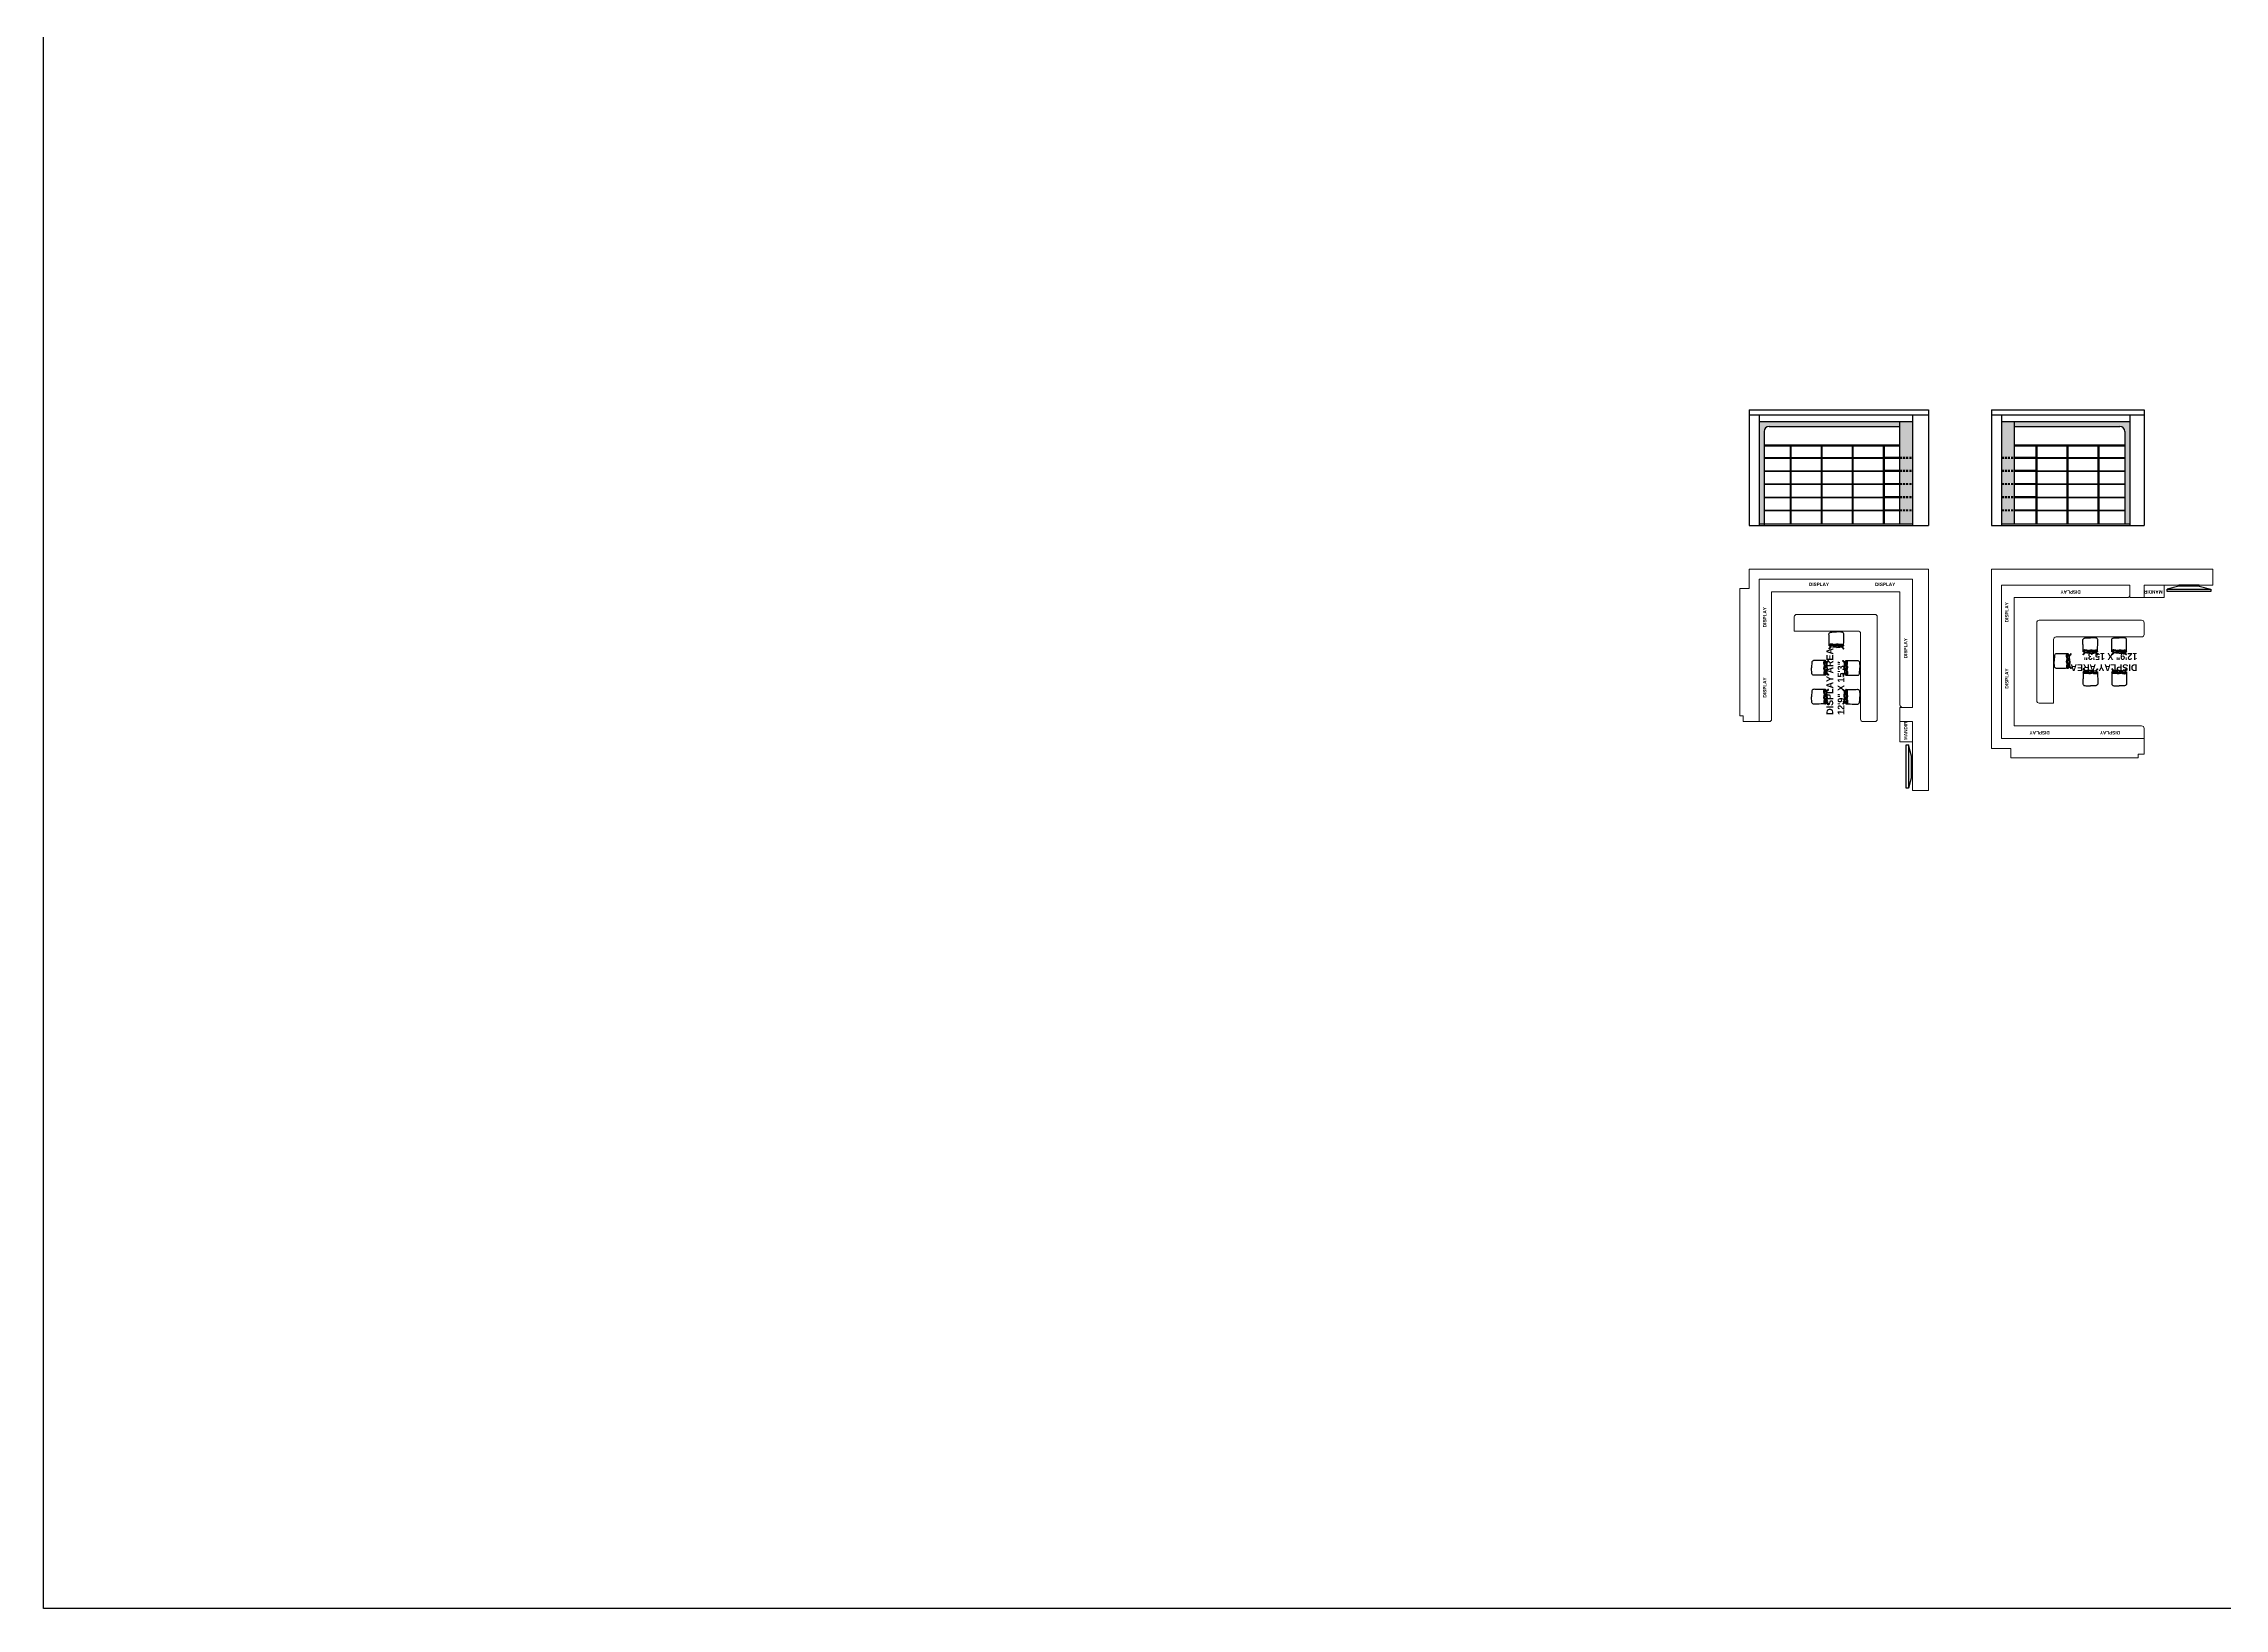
# Model space of a CAD drawing. Header units: inches. Extents: x -4677 to 18437, y -5264 to 2453.
# Drawn here: x 6058 to 8660, y -5264 to -3397 of the extents above; entities that cross this region are included whole.
import ezdxf

# ---------------------------------------------------------------- set-up
doc = ezdxf.new("R2010")
doc.units = ezdxf.units.IN
doc.linetypes.add('DASHED2', pattern=[0.375, 0.25, -0.125])
doc.layers.add('IEL-HATCH-002', color=7, linetype='Continuous')
doc.layers.add('line_cad-block.com', color=250, linetype='Continuous')
doc.styles.add('HEMI', font='stylu.ttf')

# ---------------------------------------------------------------- blocks, each defined once
blk = doc.blocks.new('erh')
at = {"ltscale": 7}
for p, q in [((3599.4, 764.2), (3585.8, 760.7)), ((3624, 764.2), (3637.6, 760.7))]:
    blk.add_line(p, q, dxfattribs=at)
for p, q in [((3624, 765.5), (3599.4, 765.5)), ((3599.4, 765.5), (3599.4, 764.2)), ((3624, 764.2), (3599.4, 764.2)), ((3624, 764.2), (3624, 765.5))]:
    blk.add_line(p, q)
blk.add_lwpolyline([(3585.8, 760.7), (3637.6, 760.7), (3637.6, 758), (3585.8, 758)], close=True, dxfattribs=at)
blk = doc.blocks.new('LEADCHAIR Executive 2014')
at = {"layer": 'line_cad-block.com', "color": 252, "true_color": 0x939598}
for points in [[(-256, 130), (-260, 128), (-262, 121), (-263, 116), (-265, 102), (-267, 55), (-267, -5), (-269, -78), (-270, -119), (-270, -168), (-270, -225), (-272, -265), (-270, -285), (-263, -303), (-251, -320), (-234, -334), (-217, -342), (-199, -346), (-170, -348), (-146, -350), (-73, -353), (0, -354)], [(-239, 254), (-241, 256), (-243, 261), (-246, 264), (-249, 267), (-253, 268), (-257, 268), (-260, 267), (-264, 264), (-266, 261), (-267, 257), (-267, 253), (-266, 250), (-264, 246), (-260, 244), (-254, 240)], [(-265, 159), (-265, 159), (-266, 159), (-266, 150), (-266, 142), (-266, 139), (-266, 104)], [(-263, 146), (-264, 146), (-264, 146), (-265, 145), (-265, 144), (-266, 131)], [(-186, 201), (-248, 262), (-251, 265), (-253, 265), (-256, 265), (-259, 265), (-262, 262), (-264, 260), (-265, 257), (-264, 254), (-264, 251), (-262, 249), (-241, 227), (-211, 196)], [(0, 214), (-64, 213), (-127, 208), (-190, 201), (-202, 199), (-211, 196), (-219, 194), (-223, 191), (-227, 184), (-247, 135), (-249, 131), (-251, 130), (-253, 131), (-255, 136), (-259, 147), (-262, 153), (-265, 159)], [(-234, 166), (-245, 164), (-252, 163), (-265, 159)], [(0, 210), (-63, 207), (-126, 203), (-190, 196), (-196, 195), (-204, 193), (-210, 192), (-216, 190), (-220, 188), (-223, 184), (-226, 176), (-245, 133), (-251, 124), (-253, 125), (-263, 146)], [(-98, 152), (-96, 152), (-93, 152), (-92, 152), (-93, 147), (-93, 143), (-94, 138), (-94, 134), (-95, 129), (-96, 124), (-96, 123), (-102, 120), (-107, 118), (-111, 116), (-128, 112), (-140, 110), (-170, 108), (-192, 107), (-204, 107), (-224, 108), (-229, 109), (-241, 113), (-244, 114), (-241, 121), (-237, 132), (-233, 142), (-232, 146), (-229, 151)], [(-96, 123), (-99, 119), (-107, 112), (-117, 105), (-131, 101), (-157, 98), (-180, 97), (-198, 95), (-214, 95), (-221, 97), (-227, 99), (-233, 101), (-237, 105), (-240, 108), (-242, 112), (-243, 113)], [(-92, 195), (-90, 194), (-89, 192), (-90, 180), (-92, 155), (-99, 151), (-106, 149), (-116, 146), (-120, 145), (-142, 142), (-168, 141), (-190, 141), (-206, 142), (-224, 145), (-230, 146), (-230, 147), (-228, 153), (-221, 173), (-219, 176), (-217, 178), (-210, 181), (-199, 184), (-193, 185), (-186, 187), (-130, 192), (-111, 193), (-92, 195)], [(-102, 115), (-89, 115)], [(-89, 115), (-86, 115), (-81, 114), (-73, 111)], [(-71, 153), (-76, 153), (-79, 152), (-80, 152), (-80, 149), (-81, 144), (-82, 136), (-83, 130), (-84, 124), (-67, 117), (-50, 115), (0, 113)], [(-84, 124), (-73, 110), (-68, 107), (-60, 103), (-48, 100), (-39, 99), (-34, 98), (0, 98)], [(0, 198), (-74, 197), (-74, 195), (-75, 193), (-76, 181), (-79, 156), (-78, 155), (-76, 154), (-71, 152), (-57, 148), (-44, 147), (-25, 146), (0, 146)], [(0, 214), (64, 213), (127, 208), (190, 201), (202, 199), (211, 196), (219, 194), (223, 191), (227, 184), (247, 135), (249, 131), (251, 130), (253, 131), (255, 136), (259, 147), (262, 153), (265, 159)], [(0, 210), (63, 207), (126, 203), (190, 196), (196, 195), (204, 193), (210, 192), (216, 190), (220, 188), (223, 184), (226, 176), (245, 133), (251, 124), (253, 125), (263, 146)], [(0, 198), (74, 197), (74, 195), (75, 193), (76, 181), (79, 156), (78, 155), (76, 154), (71, 152), (57, 148), (44, 147), (25, 146), (0, 146)], [(71, 153), (76, 153), (79, 152), (80, 152), (80, 149), (81, 144), (82, 136), (83, 130), (84, 124), (67, 117), (50, 115), (0, 113)], [(256, 130), (260, 128), (262, 121), (263, 116), (265, 102), (267, 55), (267, -5), (269, -78), (270, -119), (270, -168), (270, -225), (272, -265), (270, -285), (263, -303), (251, -320), (234, -334), (217, -342), (199, -346), (170, -348), (146, -350), (73, -353), (0, -354)], [(84, 124), (73, 110), (68, 107), (60, 103), (48, 100), (39, 99), (34, 98), (0, 98)], [(89, 115), (86, 115), (81, 114), (73, 111)], [(92, 195), (90, 194), (89, 192), (90, 180), (92, 155), (99, 151), (106, 149), (116, 146), (120, 145), (142, 142), (168, 141), (190, 141), (206, 142), (224, 145), (230, 146), (230, 147), (228, 153), (221, 173), (219, 176), (217, 178), (210, 181), (199, 184), (193, 185), (186, 187), (130, 192), (111, 193), (92, 195)], [(102, 115), (89, 115)], [(98, 152), (96, 152), (93, 152), (92, 152), (93, 147), (93, 143), (94, 138), (94, 134), (95, 129), (96, 124), (96, 123), (102, 120), (107, 118), (111, 116), (128, 112), (140, 110), (170, 108), (192, 107), (204, 107), (224, 108), (229, 109), (241, 113), (244, 114), (241, 121), (237, 132), (233, 142), (232, 146), (229, 151)], [(96, 123), (99, 119), (107, 112), (117, 105), (131, 101), (157, 98), (180, 97), (198, 95), (214, 95), (221, 97), (227, 99), (233, 101), (237, 105), (240, 108), (242, 112), (243, 113)], [(186, 201), (248, 262), (251, 265), (253, 265), (256, 265), (259, 265), (262, 262), (264, 260), (265, 257), (264, 254), (264, 251), (262, 249), (241, 227), (211, 196)], [(234, 166), (245, 164), (252, 163), (265, 159)], [(239, 254), (241, 256), (243, 261), (246, 264), (249, 267), (253, 268), (257, 268), (260, 267), (264, 264), (266, 261), (267, 257), (267, 253), (266, 250), (264, 246), (260, 244), (254, 240)], [(263, 146), (264, 146), (264, 146), (265, 145), (265, 144), (266, 131)], [(265, 159), (265, 159), (266, 159), (266, 150), (266, 142), (266, 139), (266, 104)]]:
    blk.add_lwpolyline(points, dxfattribs=at)

msp = doc.modelspace()

# ---------------------------------------------------------------- hatches: boundary and pattern name
at = {"layer": 'IEL-HATCH-002', "true_color": 0x939598, "transparency": 33554687}
h = msp.add_hatch(color=252, dxfattribs=at)
h.dxf.hatch_style = 1
h.paths.add_polyline_path([(8272.57, -3847.57), (8104.57, -3847.57), (8104.57, -3969.57), (8110.57, -3969.57), (8110.57, -3859.57, -0.4142136), (8116.57, -3853.57), (8272.57, -3853.57)])
h.paths.add_polyline_path([(8287.57, -3847.57), (8272.57, -3847.57), (8272.57, -3890.24), (8287.57, -3890.24)])
h.paths.add_polyline_path([(8287.57, -3891.24), (8272.57, -3891.24), (8272.57, -3905.91), (8287.57, -3905.91)])
h.paths.add_polyline_path([(8287.57, -3906.91), (8272.57, -3906.91), (8272.57, -3921.57), (8287.57, -3921.57)])
h.paths.add_polyline_path([(8287.57, -3922.57), (8272.57, -3922.57), (8272.57, -3937.24), (8287.57, -3937.24)])
h.paths.add_polyline_path([(8287.57, -3938.24), (8272.57, -3938.24), (8272.57, -3952.91), (8287.57, -3952.91)])
h.paths.add_polyline_path([(8287.57, -3953.91), (8272.57, -3953.91), (8272.57, -3969.57), (8287.57, -3969.57)])
h = msp.add_hatch(color=252, dxfattribs=at)
h.dxf.hatch_style = 1
h.paths.add_polyline_path([(8546.78, -3847.57), (8408.81, -3847.57), (8408.81, -3853.57), (8534.78, -3853.57, -0.4142136), (8540.78, -3859.57), (8540.78, -3969.57), (8546.78, -3969.57)])
h.paths.add_polyline_path([(8408.81, -3847.57), (8393.81, -3847.57), (8393.81, -3890.24), (8408.81, -3890.24)])
h.paths.add_polyline_path([(8408.81, -3891.24), (8393.81, -3891.24), (8393.81, -3905.91), (8408.81, -3905.91)])
h.paths.add_polyline_path([(8408.81, -3906.91), (8393.81, -3906.91), (8393.81, -3921.57), (8408.81, -3921.57)])
h.paths.add_polyline_path([(8408.81, -3922.57), (8393.81, -3922.57), (8393.81, -3937.24), (8408.81, -3937.24)])
h.paths.add_polyline_path([(8408.81, -3938.24), (8393.81, -3938.24), (8393.81, -3952.91), (8408.81, -3952.91)])
h.paths.add_polyline_path([(8408.81, -3953.91), (8393.81, -3953.91), (8393.81, -3969.57), (8408.81, -3969.57)])

# ---------------------------------------------------------------- linework, layer by layer
for p, q in [((8092.57, -3833.57), (8092.57, -3971.57)), ((8092.57, -3833.57), (8306.57, -3833.57)), ((8092.57, -3839.57), (8306.57, -3839.57)), ((8104.57, -3839.57), (8104.57, -3971.57)), ((8104.57, -3847.57), (8287.57, -3847.57)), ((8104.57, -3847.57), (8287.57, -3847.57)), ((8272.57, -3969.57), (8272.57, -3847.57)), ((8287.57, -3839.57), (8287.57, -3971.57)), ((8306.57, -3833.57), (8306.57, -3971.57)), ((8381.81, -3833.57), (8381.81, -3971.57)), ((8381.81, -3833.57), (8563.81, -3833.57)), ((8381.81, -3839.57), (8563.81, -3839.57)), ((8393.81, -3839.57), (8393.81, -3971.57)), ((8393.81, -3847.57), (8546.78, -3847.57)), ((8393.81, -3847.57), (8546.78, -3847.57)), ((8408.81, -3847.57), (8408.81, -3969.57)), ((8546.78, -3839.57), (8546.78, -3971.57)), ((8563.81, -3833.57), (8563.81, -3971.57)), ((8110.57, -3859.57), (8110.57, -3971.57)), ((8110.57, -3875.57), (8272.57, -3875.57)), ((8116.57, -3853.57), (8272.57, -3853.57)), ((8141.57, -3875.57), (8141.57, -3969.57)), ((8142.57, -3875.57), (8142.57, -3969.57)), ((8178.57, -3875.57), (8178.57, -3969.57)), ((8179.57, -3875.57), (8179.57, -3969.57)), ((8215.57, -3875.57), (8215.57, -3969.57)), ((8216.57, -3875.57), (8216.57, -3969.57)), ((8252.57, -3875.57), (8252.57, -3969.57)), ((8253.57, -3875.57), (8253.57, -3969.57)), ((8408.81, -3853.57), (8534.78, -3853.57)), ((8408.81, -3875.57), (8540.78, -3875.57)), ((8434.78, -3875.57), (8434.78, -3969.57)), ((8435.78, -3875.57), (8435.78, -3969.57)), ((8471.78, -3875.57), (8471.78, -3969.57)), ((8472.78, -3875.57), (8472.78, -3969.57)), ((8508.78, -3875.57), (8508.78, -3969.57)), ((8509.78, -3875.57), (8509.78, -3969.57)), ((8540.78, -3859.57), (8540.78, -3969.57)), ((8110.57, -3876.57), (8272.57, -3876.57)), ((8253.57, -3890.24), (8272.57, -3890.24)), ((8253.57, -3891.24), (8272.57, -3891.24)), ((8408.81, -3876.57), (8540.78, -3876.57)), ((8408.81, -3890.24), (8434.78, -3890.24)), ((8408.81, -3891.24), (8434.78, -3891.24)), ((8253.57, -3905.91), (8272.57, -3905.91)), ((8253.57, -3906.91), (8272.57, -3906.91)), ((8253.57, -3921.57), (8272.57, -3921.57)), ((8253.57, -3922.57), (8272.57, -3922.57)), ((8408.81, -3905.91), (8434.78, -3905.91)), ((8408.81, -3906.91), (8434.78, -3906.91)), ((8408.81, -3921.57), (8434.78, -3921.57)), ((8408.81, -3922.57), (8434.78, -3922.57)), ((8253.57, -3937.24), (8272.57, -3937.24)), ((8253.57, -3938.24), (8272.57, -3938.24)), ((8253.57, -3952.91), (8272.57, -3952.91)), ((8408.81, -3937.24), (8434.78, -3937.24)), ((8408.81, -3938.24), (8434.78, -3938.24)), ((8408.81, -3952.91), (8434.78, -3952.91)), ((8092.57, -3971.57), (8306.57, -3971.57)), ((8104.57, -3969.57), (8287.57, -3969.57)), ((8253.57, -3953.91), (8272.57, -3953.91)), ((8381.81, -3971.57), (8563.81, -3971.57)), ((8393.81, -3969.57), (8546.78, -3969.57)), ((8408.81, -3953.91), (8434.78, -3953.91))]:
    msp.add_line(p, q)
at = {"color": 143, "true_color": 0x7aafdf}
for p, q in [((8110.57, -3890.74), (8141.57, -3890.74)), ((8110.57, -3891.24), (8141.57, -3891.24)), ((8142.57, -3890.74), (8178.57, -3890.74)), ((8142.57, -3891.24), (8178.57, -3891.24)), ((8179.57, -3890.74), (8215.57, -3890.74)), ((8179.57, -3891.24), (8215.57, -3891.24)), ((8216.57, -3890.74), (8252.57, -3890.74)), ((8216.57, -3891.24), (8252.57, -3891.24)), ((8435.78, -3890.74), (8471.78, -3890.74)), ((8435.78, -3891.24), (8471.78, -3891.24)), ((8472.78, -3890.74), (8508.78, -3890.74)), ((8472.78, -3891.24), (8508.78, -3891.24)), ((8509.78, -3890.74), (8540.78, -3890.74)), ((8509.78, -3891.24), (8540.78, -3891.24)), ((8110.57, -3906.41), (8141.57, -3906.41)), ((8110.57, -3906.91), (8141.57, -3906.91)), ((8110.57, -3922.07), (8141.57, -3922.07)), ((8110.57, -3922.57), (8141.57, -3922.57)), ((8142.57, -3906.41), (8178.57, -3906.41)), ((8142.57, -3906.91), (8178.57, -3906.91)), ((8142.57, -3922.07), (8178.57, -3922.07)), ((8142.57, -3922.57), (8178.57, -3922.57)), ((8179.57, -3906.41), (8215.57, -3906.41)), ((8179.57, -3906.91), (8215.57, -3906.91)), ((8179.57, -3922.07), (8215.57, -3922.07)), ((8179.57, -3922.57), (8215.57, -3922.57)), ((8216.57, -3906.41), (8252.57, -3906.41)), ((8216.57, -3906.91), (8252.57, -3906.91)), ((8216.57, -3922.07), (8252.57, -3922.07)), ((8216.57, -3922.57), (8252.57, -3922.57)), ((8435.78, -3906.41), (8471.78, -3906.41)), ((8435.78, -3906.91), (8471.78, -3906.91)), ((8435.78, -3922.07), (8471.78, -3922.07)), ((8435.78, -3922.57), (8471.78, -3922.57)), ((8472.78, -3906.41), (8508.78, -3906.41)), ((8472.78, -3906.91), (8508.78, -3906.91)), ((8472.78, -3922.07), (8508.78, -3922.07)), ((8472.78, -3922.57), (8508.78, -3922.57)), ((8509.78, -3906.41), (8540.78, -3906.41)), ((8509.78, -3906.91), (8540.78, -3906.91)), ((8509.78, -3922.07), (8540.78, -3922.07)), ((8509.78, -3922.57), (8540.78, -3922.57)), ((8110.57, -3937.74), (8141.57, -3937.74)), ((8110.57, -3938.24), (8141.57, -3938.24)), ((8110.57, -3953.41), (8141.57, -3953.41)), ((8142.57, -3937.74), (8178.57, -3937.74)), ((8142.57, -3938.24), (8178.57, -3938.24)), ((8142.57, -3953.41), (8178.57, -3953.41)), ((8179.57, -3937.74), (8215.57, -3937.74)), ((8179.57, -3938.24), (8215.57, -3938.24)), ((8179.57, -3953.41), (8215.57, -3953.41)), ((8216.57, -3937.74), (8252.57, -3937.74)), ((8216.57, -3938.24), (8252.57, -3938.24)), ((8216.57, -3953.41), (8252.57, -3953.41)), ((8435.78, -3937.74), (8471.78, -3937.74)), ((8435.78, -3938.24), (8471.78, -3938.24)), ((8435.78, -3953.41), (8471.78, -3953.41)), ((8472.78, -3937.74), (8508.78, -3937.74)), ((8472.78, -3938.24), (8508.78, -3938.24)), ((8472.78, -3953.41), (8508.78, -3953.41)), ((8509.78, -3937.74), (8540.78, -3937.74)), ((8509.78, -3938.24), (8540.78, -3938.24)), ((8509.78, -3953.41), (8540.78, -3953.41)), ((8110.57, -3953.91), (8141.57, -3953.91)), ((8142.57, -3953.91), (8178.57, -3953.91)), ((8179.57, -3953.91), (8215.57, -3953.91)), ((8216.57, -3953.91), (8252.57, -3953.91)), ((8435.78, -3953.91), (8471.78, -3953.91)), ((8472.78, -3953.91), (8508.78, -3953.91)), ((8509.78, -3953.91), (8540.78, -3953.91))]:
    msp.add_line(p, q, dxfattribs=at)
at = {"color": 252, "linetype": 'DASHED2', "ltscale": 10, "true_color": 0x939598}
for p, q in [((8272.57, -3890.24), (8287.57, -3890.24)), ((8272.57, -3891.24), (8287.57, -3891.24)), ((8393.81, -3890.24), (8408.81, -3890.24)), ((8393.81, -3891.24), (8408.81, -3891.24)), ((8272.57, -3905.91), (8287.57, -3905.91)), ((8272.57, -3906.91), (8287.57, -3906.91)), ((8272.57, -3921.57), (8287.57, -3921.57)), ((8272.57, -3922.57), (8287.57, -3922.57)), ((8393.81, -3905.91), (8408.81, -3905.91)), ((8393.81, -3906.91), (8408.81, -3906.91)), ((8393.81, -3921.57), (8408.81, -3921.57)), ((8393.81, -3922.57), (8408.81, -3922.57)), ((8272.57, -3937.24), (8287.57, -3937.24)), ((8272.57, -3938.24), (8287.57, -3938.24)), ((8272.57, -3952.91), (8287.57, -3952.91)), ((8393.81, -3937.24), (8408.81, -3937.24)), ((8393.81, -3938.24), (8408.81, -3938.24)), ((8393.81, -3952.91), (8408.81, -3952.91)), ((8272.57, -3953.91), (8287.57, -3953.91)), ((8393.81, -3953.91), (8408.81, -3953.91))]:
    msp.add_line(p, q, dxfattribs=at)
at = {"lineweight": 5}
for p, q in [((8306.57, -4023.74), (8092.57, -4023.74)), ((8092.57, -4023.74), (8092.57, -4046.74)), ((8306.57, -4287.74), (8306.57, -4023.74)), ((8381.81, -4023.74), (8381.81, -4237.74)), ((8645.81, -4023.74), (8381.81, -4023.74)), ((8645.81, -4023.74), (8645.81, -4042.74)), ((8081.57, -4198.74), (8081.57, -4046.74)), ((8092.57, -4046.74), (8081.57, -4046.74)), ((8287.57, -4035.74), (8104.57, -4035.74)), ((8104.57, -4035.74), (8104.57, -4205.74)), ((8272.57, -4050.74), (8119.57, -4050.74)), ((8119.57, -4050.74), (8119.57, -4202.74)), ((8272.57, -4185.74), (8272.57, -4050.74)), ((8287.57, -4188.74), (8287.57, -4035.74)), ((8546.81, -4042.74), (8393.81, -4042.74)), ((8393.81, -4042.74), (8393.81, -4225.74)), ((8543.81, -4057.74), (8408.81, -4057.74)), ((8408.81, -4057.74), (8408.81, -4210.74)), ((8546.81, -4057.74), (8546.81, -4042.74)), ((8546.81, -4054.74), (8546.81, -4042.74)), ((8563.81, -4057.74), (8546.81, -4057.74)), ((8645.81, -4042.74), (8563.81, -4042.74)), ((8563.81, -4042.74), (8563.81, -4057.74)), ((8645.81, -4034.24), (8645.8, -4034.24)), ((8146.57, -4080.74), (8146.57, -4097.74)), ((8242.57, -4077.74), (8149.57, -4077.74)), ((8245.57, -4202.74), (8245.57, -4080.74)), ((8146.57, -4097.74), (8222.57, -4097.74)), ((8225.57, -4100.74), (8225.57, -4202.74)), ((8435.81, -4087.74), (8435.81, -4180.74)), ((8560.81, -4084.74), (8438.81, -4084.74)), ((8455.81, -4183.74), (8455.81, -4107.74)), ((8458.81, -4104.74), (8560.81, -4104.74)), ((8563.81, -4101.74), (8563.81, -4087.74)), ((8438.81, -4183.74), (8455.81, -4183.74)), ((8085.57, -4198.74), (8081.57, -4198.74)), ((8085.57, -4205.74), (8085.57, -4198.74)), ((8104.57, -4205.74), (8085.57, -4205.74)), ((8104.57, -4205.74), (8116.57, -4205.74)), ((8228.57, -4205.74), (8242.57, -4205.74)), ((8272.57, -4205.74), (8272.57, -4188.74)), ((8272.57, -4188.74), (8287.57, -4188.74)), ((8287.57, -4205.74), (8272.57, -4205.74)), ((8275.57, -4188.74), (8287.57, -4188.74)), ((8287.57, -4287.74), (8287.57, -4205.74)), ((8408.81, -4210.74), (8560.81, -4210.74)), ((8563.81, -4225.74), (8563.81, -4213.74)), ((8381.81, -4237.74), (8404.81, -4237.74)), ((8393.81, -4225.74), (8563.81, -4225.74)), ((8404.81, -4237.74), (8404.81, -4248.74)), ((8563.81, -4225.74), (8563.81, -4244.74)), ((8556.81, -4248.74), (8404.81, -4248.74)), ((8563.81, -4244.74), (8556.81, -4244.74)), ((8556.81, -4244.74), (8556.81, -4248.74)), ((8306.57, -4287.74), (8287.57, -4287.74)), ((8296.07, -4287.74), (8296.07, -4287.73))]:
    msp.add_line(p, q, dxfattribs=at)
msp.add_lwpolyline([(6058.37, -1453.63), (11574.61, -1453.63), (11574.61, -5263.73), (6058.37, -5263.73)], close=True)
for points in [[(8563.81, -4057.74), (8587.81, -4057.74), (8587.81, -4042.74), (8563.81, -4042.74)], [(8272.57, -4205.74), (8272.57, -4229.74), (8287.57, -4229.74), (8287.57, -4205.74)]]:
    msp.add_lwpolyline(points, close=True, dxfattribs=at)
for centre, start, end in [((8116.57, -3859.57), 90, 180), ((8534.78, -3859.57), 0, 90)]:
    msp.add_arc(centre, 6, start, end)
for centre, start, end in [((8543.81, -4054.74), 270, 0), ((8149.57, -4080.74), 90, 180), ((8242.57, -4080.74), 0, 90), ((8222.57, -4100.74), 0, 90), ((8438.81, -4087.74), 90, 180), ((8458.81, -4107.74), 90, 180), ((8560.81, -4087.74), 0, 90), ((8560.81, -4101.74), 270, 0), ((8275.57, -4185.74), 180, 270), ((8438.81, -4180.74), 180, 270), ((8116.57, -4202.74), 270, 0), ((8228.57, -4202.74), 180, 270), ((8242.57, -4202.74), 270, 0), ((8560.81, -4213.74), 0, 90)]:
    msp.add_arc(centre, 3, start, end, dxfattribs=at)
for p in [(8142.57, -3891.24), (8142.57, -3906.91), (8142.57, -3922.57), (8142.57, -3938.24), (8142.57, -3953.91)]:
    msp.add_point(p)

# ---------------------------------------------------------------- block references
msp.add_blockref('erh', (5005.64, -4808.28), dxfattribs=at)
at = {"color": 18, "lineweight": 5, "true_color": 0x000000, "yscale": 0.03255662233685245, "zscale": 0.03255662233685245}
for p, xscale, rotation in [((8196.79, -4110.13), 0.03255662233685245, 180.0354695677137), ((8499.69, -4117.17), 0.03255662233685245, 180.0354695677137), ((8534.07, -4117.13), 0.03255662233685245, 180.0354695677137), ((8178.75, -4141.61), -0.03255662233685245, 269.9645304322862), ((8213.13, -4141.61), 0.03255662233685245, 90.03546956771375), ((8468.2, -4133.52), 0.03255662233685245, 270.0354695677137), ((8499.69, -4151.56), -0.03255662233685245, 359.9645304322862), ((8534.07, -4151.6), -0.03255662233685245, 359.9645304322862), ((8178.71, -4176), -0.03255662233685245, 269.9645304322862), ((8213.18, -4176), 0.03255662233685245, 90.03546956771375)]:
    msp.add_blockref('LEADCHAIR Executive 2014', p, dxfattribs=dict(at, xscale=xscale, rotation=rotation))
at = {"lineweight": 5, "rotation": 270}
msp.add_blockref('erh', (7522.03, -647.57), dxfattribs=at)

# ---------------------------------------------------------------- texts
at = {"color": 177, "lineweight": 5, "true_color": 0x293189, "char_height": 4, "attachment_point": 1, "style": 'HEMI'}
for s, insert, width, rotation in [('{\\fStylus BT|b1|i0|c0|p34;DISPLAY}', (8164.05, -4039.96), 27.8346, 359.99056), ('{\\fStylus BT|b1|i0|c0|p34;DISPLAY}', (8243.04, -4039.96), 27.8346, 359.99056), ('{\\fStylus BT|b1|i0|c0|p34;DISPLAY}', (8488.15, -4053.04), 27.8346, 179.99056), ('{\\fStylus BT|b1|i0|c0|p34;MANDIR}', (8585.83, -4052.92), 23.5849, 179.99056), ('{\\fStylus BT|b1|i0|c0|p34;DISPLAY}', (8109.27, -4093.09), 27.8346, 89.99056), ('{\\fStylus BT|b1|i0|c0|p34;DISPLAY}', (8398.03, -4087.27), 27.8346, 89.99056), ('{\\fStylus BT|b1|i0|c0|p34;DISPLAY}', (8277.27, -4130.07), 27.8346, 89.99056), ('{\\fStylus BT|b1|i0|c0|p34;DISPLAY}', (8109.27, -4176.92), 27.8346, 89.99056), ('{\\fStylus BT|b1|i0|c0|p34;DISPLAY}', (8398.03, -4166.25), 27.8346, 89.99056), ('{\\fStylus BT|b1|i0|c0|p34;MANDIR}', (8277.39, -4227.75), 23.5849, 89.99056), ('{\\fStylus BT|b1|i0|c0|p34;DISPLAY}', (8451.16, -4221.04), 27.8346, 179.99056), ('{\\fStylus BT|b1|i0|c0|p34;DISPLAY}', (8535, -4221.04), 27.8346, 179.99056)]:
    msp.add_mtext(s, dxfattribs=dict(at, insert=insert, width=width, rotation=rotation))
at = {"color": 240, "lineweight": 5, "true_color": 0xed1f24, "char_height": 8, "width": 90.6924, "attachment_point": 1, "style": 'HEMI'}
for insert, rotation in [((8184.94, -4197.61), 89.99056), ((8555.68, -4145.37), 179.99056)]:
    msp.add_mtext('{\\fStylus BT|b1|i0|c0|p34;DISPLAY AREA\\P12\'9" X 15\'3"}', dxfattribs=dict(at, insert=insert, rotation=rotation))

doc.saveas('drawing.dxf')
